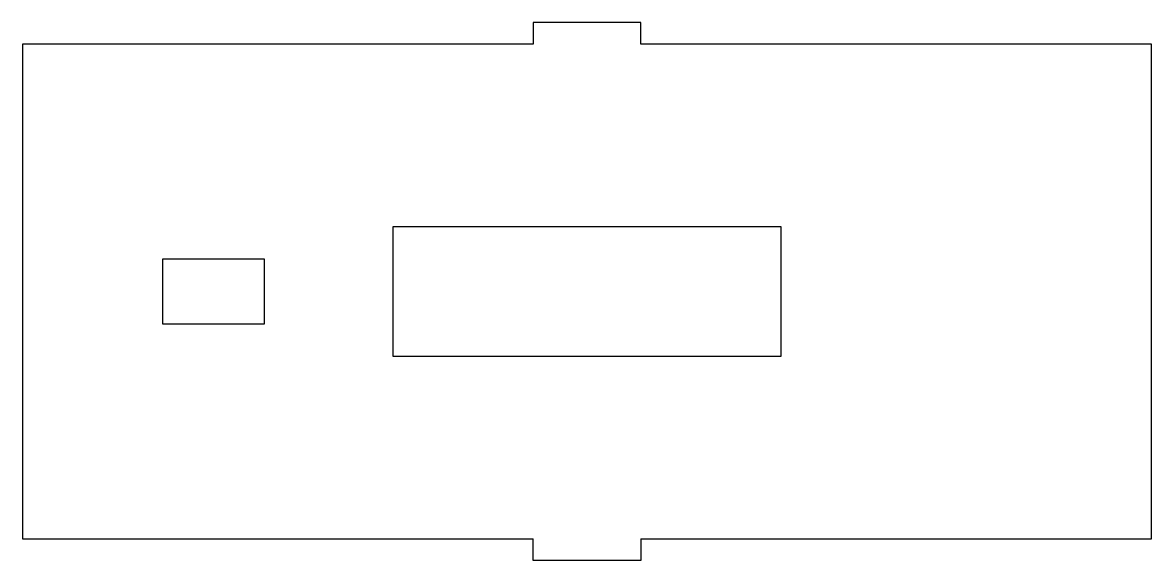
# Model space of a CAD drawing. Extents: x 0 to 210, y -96 to 4.
import ezdxf

# ---------------------------------------------------------------- set-up
doc = ezdxf.new("R2010")
doc.units = 0
doc.header["$MEASUREMENT"] = 0
doc.layers.get('0').update_dxf_attribs({"linetype": 'CONTINUOUS'})

msp = doc.modelspace()

# ---------------------------------------------------------------- linework, layer by layer
at = {"color": 7}
for p, q in [((115, 4), (95, 4)), ((115, 4), (95, 4)), ((0, 0), (0, -92)), ((95, 0), (0, 0)), ((0, 0), (0, -92)), ((95, 0), (0, 0)), ((210, 0), (115, 0)), ((210, 0), (115, 0)), ((210, -92), (210, 0)), ((210, -92), (210, 0)), ((141.1, -33.95), (68.9, -33.95)), ((68.9, -33.95), (68.9, -58.05)), ((141.1, -33.95), (68.9, -33.95)), ((68.9, -33.95), (68.9, -58.05)), ((141.1, -58.05), (141.1, -33.95)), ((141.1, -58.05), (141.1, -33.95)), ((68.9, -58.05), (141.1, -58.05)), ((68.9, -58.05), (141.1, -58.05)), ((0, -92), (95, -92)), ((0, -92), (95, -92)), ((115, -92), (210, -92)), ((115, -92), (210, -92)), ((115, -96), (95, -96)), ((115, -96), (95, -96))]:
    msp.add_line(p, q, dxfattribs=at)
at = {"color": 7, "ltscale": 0.1}
for p, q in [((95, 4), (95, 0)), ((95, 4), (95, 0)), ((115, 0), (115, 4)), ((115, 0), (115, 4)), ((95, -96), (95, -92)), ((95, -96), (95, -92)), ((115, -92), (115, -96)), ((115, -92), (115, -96))]:
    msp.add_line(p, q, dxfattribs=at)
at = {"color": 7, "ltscale": 0.475}
for p, q in [((45, -40), (26, -40)), ((45, -40), (26, -40)), ((26, -52), (45, -52)), ((26, -52), (45, -52))]:
    msp.add_line(p, q, dxfattribs=at)
at = {"color": 7, "ltscale": 0.3}
for p, q in [((26, -40), (26, -52)), ((26, -40), (26, -52)), ((45, -52), (45, -40)), ((45, -52), (45, -40))]:
    msp.add_line(p, q, dxfattribs=at)

doc.saveas('drawing.dxf')
